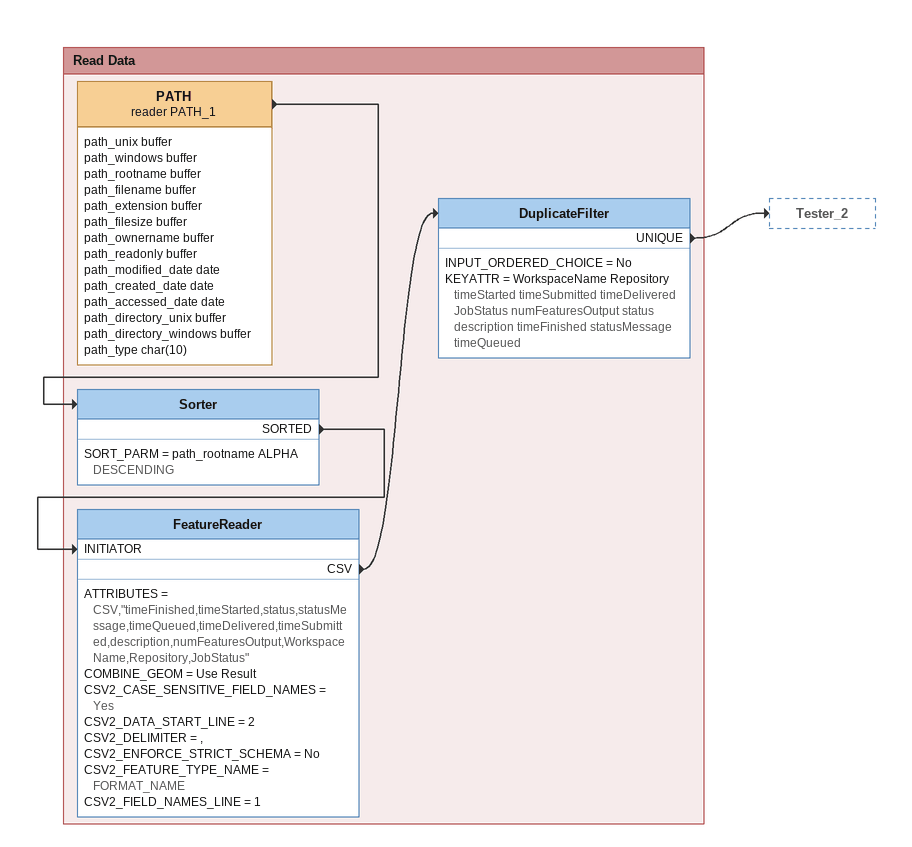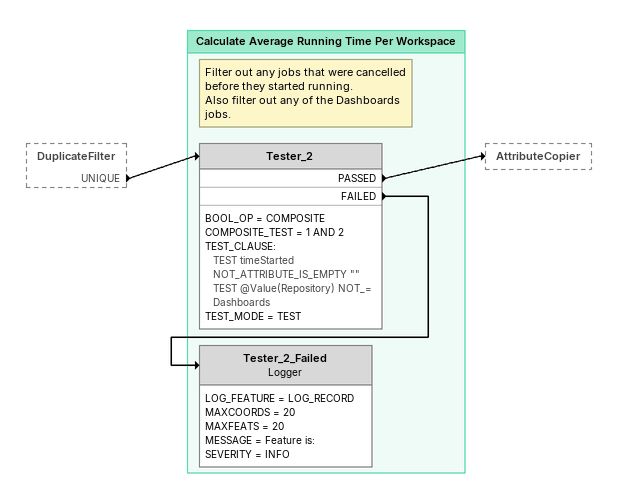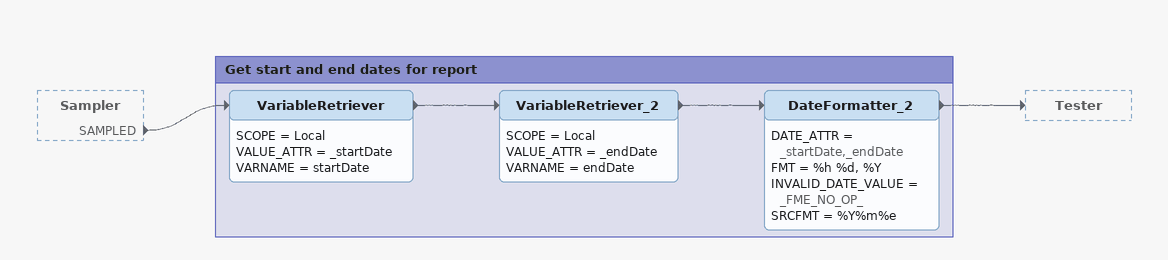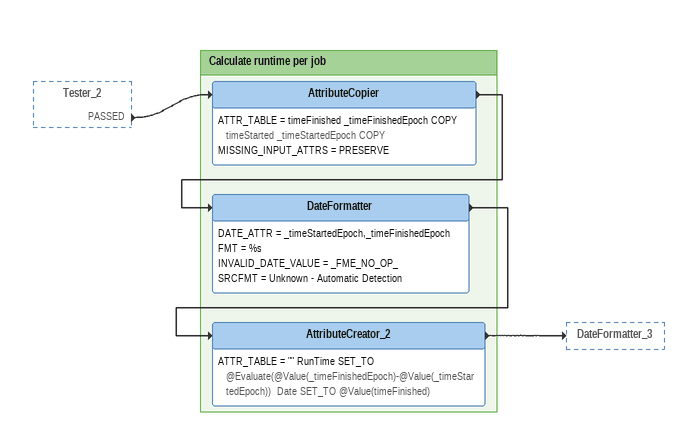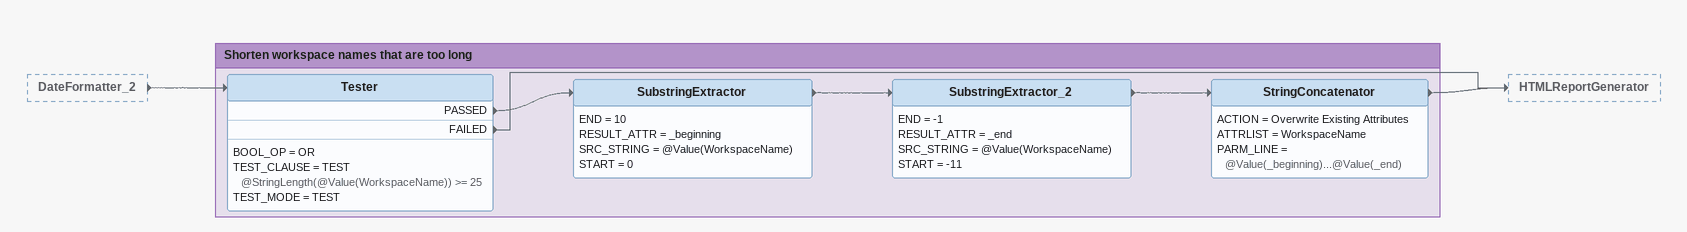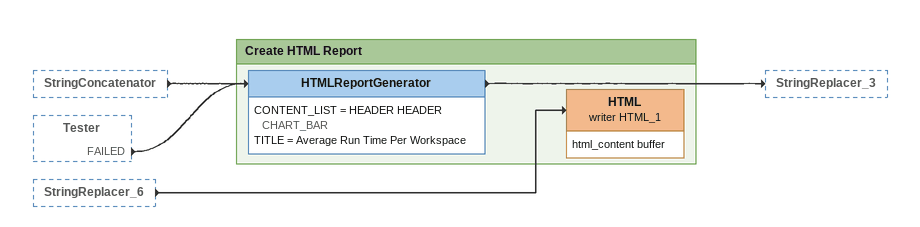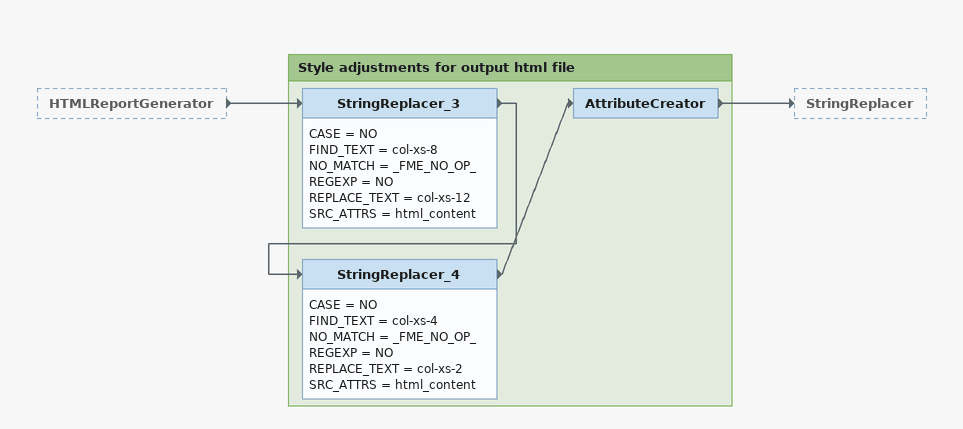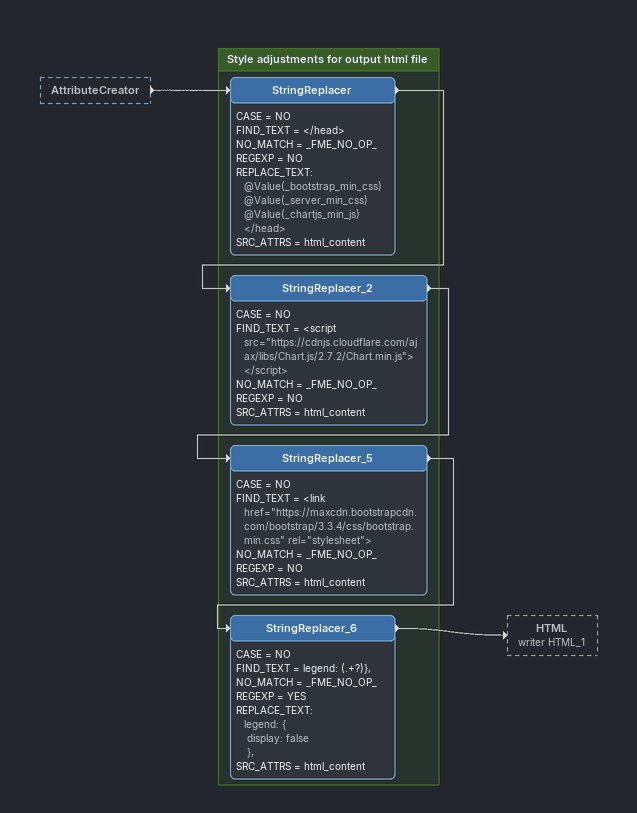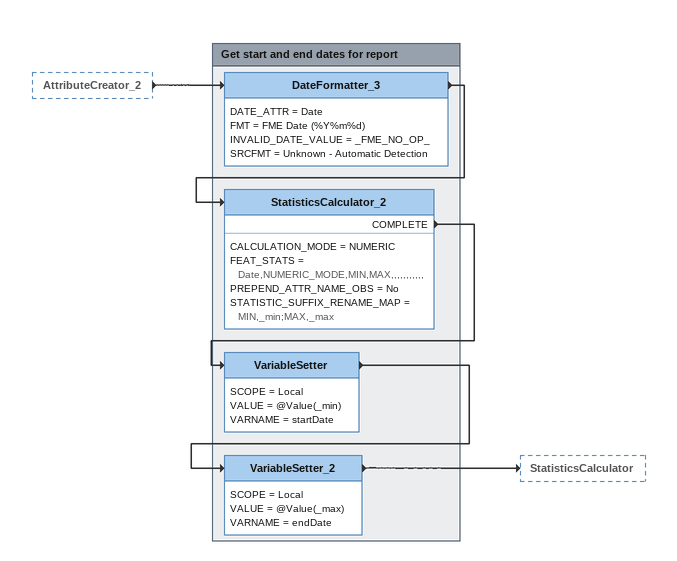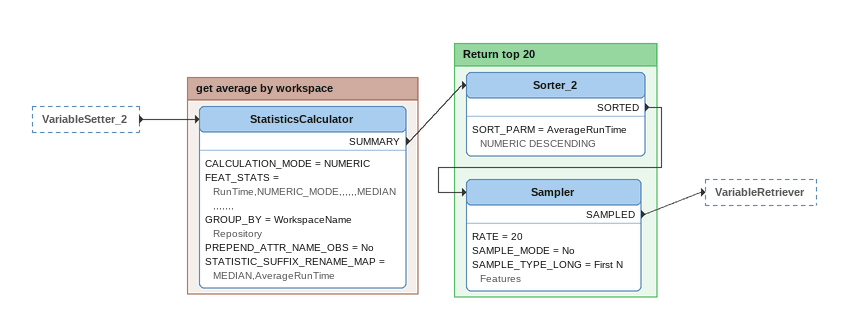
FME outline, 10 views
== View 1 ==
Bookmark: Read Data
PATH (reader PATH_1)
    attributes: path_unix buffer, path_windows buffer, path_rootname buffer, path_filename buffer, path_extension buffer, path_filesize buffer, path_ownername buffer, path_readonly buffer, path_modified_date date, path_created_date date, path_accessed_date date, path_directory_unix buffer, path_directory_windows buffer, path_type char(10)
    -> Sorter
Sorter
    SORT_PARM = path_rootname ALPHA DESCENDING
    SORTED -> FeatureReader [INITIATOR]
FeatureReader
    ATTRIBUTES = CSV,"timeFinished,timeStarted,status,statusMessage,timeQueued,timeDelivered,timeSubmitted,description,numFeaturesOutput,WorkspaceName,Repository,JobStatus"
    COMBINE_GEOM = Use Result
    CSV2_CASE_SENSITIVE_FIELD_NAMES = Yes
    CSV2_DATA_START_LINE = 2
    CSV2_DELIMITER = ,
    CSV2_ENFORCE_STRICT_SCHEMA = No
    CSV2_FEATURE_TYPE_NAME = FORMAT_NAME
    CSV2_FIELD_NAMES_LINE = 1
    CSV -> DuplicateFilter
DuplicateFilter
    INPUT_ORDERED_CHOICE = No
    KEYATTR = WorkspaceName Repository timeStarted timeSubmitted timeDelivered JobStatus numFeaturesOutput status description timeFinished statusMessage timeQueued
    UNIQUE -> Tester_2

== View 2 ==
DuplicateFilter [outside]
    UNIQUE -> Tester_2

Bookmark: Calculate Average Running Time Per Workspace
Note: Filter out any jobs that were cancelled / before they started running. / Also filter out any of the Dashboards / jobs.
Tester_2
    BOOL_OP = COMPOSITE
    COMPOSITE_TEST = 1 AND 2
    TEST_CLAUSE:
      TEST timeStarted NOT_ATTRIBUTE_IS_EMPTY ""
      TEST @Value(Repository) NOT_= Dashboards
    TEST_MODE = TEST
    PASSED -> AttributeCopier
    FAILED -> Tester_2_Failed
Tester_2_Failed: Logger
    LOG_FEATURE = LOG_RECORD
    MAXCOORDS = 20
    MAXFEATS = 20
    MESSAGE = Feature is:
    SEVERITY = INFO

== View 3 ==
Sampler [outside]
    SAMPLED -> VariableRetriever

Bookmark: Get start and end dates for report
VariableRetriever
    SCOPE = Local
    VALUE_ATTR = _startDate
    VARNAME = startDate
    -> VariableRetriever_2
VariableRetriever_2
    SCOPE = Local
    VALUE_ATTR = _endDate
    VARNAME = endDate
    -> DateFormatter_2
DateFormatter_2
    DATE_ATTR = _startDate,_endDate
    FMT = %h %d, %Y
    INVALID_DATE_VALUE = _FME_NO_OP_
    SRCFMT = %Y%m%e
    -> Tester

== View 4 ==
Tester_2 [outside]
    PASSED -> AttributeCopier

Bookmark: Calculate runtime per job
AttributeCopier
    ATTR_TABLE = timeFinished _timeFinishedEpoch COPY  timeStarted _timeStartedEpoch COPY
    MISSING_INPUT_ATTRS = PRESERVE
    -> DateFormatter
DateFormatter
    DATE_ATTR = _timeStartedEpoch,_timeFinishedEpoch
    FMT = %s
    INVALID_DATE_VALUE = _FME_NO_OP_
    SRCFMT = Unknown - Automatic Detection
    -> AttributeCreator_2
AttributeCreator_2
    ATTR_TABLE = "" RunTime SET_TO @Evaluate(@Value(_timeFinishedEpoch)-@Value(_timeStartedEpoch))  Date SET_TO @Value(timeFinished)
    -> DateFormatter_3

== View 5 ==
DateFormatter_2 [outside]
    -> Tester

Bookmark: Shorten workspace names that are too long
Tester
    BOOL_OP = OR
    TEST_CLAUSE = TEST @StringLength(@Value(WorkspaceName)) >= 25
    TEST_MODE = TEST
    PASSED -> SubstringExtractor
    FAILED -> HTMLReportGenerator
SubstringExtractor
    END = 10
    RESULT_ATTR = _beginning
    SRC_STRING = @Value(WorkspaceName)
    START = 0
    -> SubstringExtractor_2
SubstringExtractor_2
    END = -1
    RESULT_ATTR = _end
    SRC_STRING = @Value(WorkspaceName)
    START = -11
    -> StringConcatenator
StringConcatenator
    ACTION = Overwrite Existing Attributes
    ATTRLIST = WorkspaceName
    PARM_LINE = @Value(_beginning)...@Value(_end)
    -> HTMLReportGenerator

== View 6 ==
StringConcatenator [outside]
    -> HTMLReportGenerator
Tester [outside]
    FAILED -> HTMLReportGenerator
StringReplacer_6 [outside]
    -> HTML (writer HTML_1)

Bookmark: Create HTML Report
HTMLReportGenerator
    CONTENT_LIST = HEADER HEADER CHART_BAR
    TITLE = Average Run Time Per Workspace
    -> StringReplacer_3
HTML (writer HTML_1)
    attributes: html_content buffer

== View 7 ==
HTMLReportGenerator [outside]
    -> StringReplacer_3

Bookmark: Style adjustments for output html file
StringReplacer_3
    CASE = NO
    FIND_TEXT = col-xs-8
    NO_MATCH = _FME_NO_OP_
    REGEXP = NO
    REPLACE_TEXT = col-xs-12
    SRC_ATTRS = html_content
    -> StringReplacer_4
StringReplacer_4
    CASE = NO
    FIND_TEXT = col-xs-4
    NO_MATCH = _FME_NO_OP_
    REGEXP = NO
    REPLACE_TEXT = col-xs-2
    SRC_ATTRS = html_content
    -> AttributeCreator
AttributeCreator
    -> StringReplacer

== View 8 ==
AttributeCreator [outside]
    -> StringReplacer

Bookmark: Style adjustments for output html file
StringReplacer
    CASE = NO
    FIND_TEXT = </head>
    NO_MATCH = _FME_NO_OP_
    REGEXP = NO
    REPLACE_TEXT:
      @Value(_bootstrap_min_css)
      @Value(_server_min_css)
      @Value(_chartjs_min_js)
      </head>
    SRC_ATTRS = html_content
    -> StringReplacer_2
StringReplacer_2
    CASE = NO
    FIND_TEXT = <script src="https://cdnjs.cloudflare.com/ajax/libs/Chart.js/2.7.2/Chart.min.js"></script>
    NO_MATCH = _FME_NO_OP_
    REGEXP = NO
    SRC_ATTRS = html_content
    -> StringReplacer_5
StringReplacer_5
    CASE = NO
    FIND_TEXT = <link href="https://maxcdn.bootstrapcdn.com/bootstrap/3.3.4/css/bootstrap.min.css" rel="stylesheet">
    NO_MATCH = _FME_NO_OP_
    REGEXP = NO
    SRC_ATTRS = html_content
    -> StringReplacer_6
StringReplacer_6
    CASE = NO
    FIND_TEXT = legend: (.+?)},
    NO_MATCH = _FME_NO_OP_
    REGEXP = YES
    REPLACE_TEXT:
      legend: {
       display: false
       },
    SRC_ATTRS = html_content
    -> HTML (writer HTML_1)

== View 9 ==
AttributeCreator_2 [outside]
    -> DateFormatter_3

Bookmark: Get start and end dates for report
DateFormatter_3
    DATE_ATTR = Date
    FMT = FME Date (%Y%m%d)
    INVALID_DATE_VALUE = _FME_NO_OP_
    SRCFMT = Unknown - Automatic Detection
    -> StatisticsCalculator_2
StatisticsCalculator_2
    CALCULATION_MODE = NUMERIC
    FEAT_STATS = Date,NUMERIC_MODE,MIN,MAX,,,,,,,,,,,
    PREPEND_ATTR_NAME_OBS = No
    STATISTIC_SUFFIX_RENAME_MAP = MIN,_min;MAX,_max
    COMPLETE -> VariableSetter
VariableSetter
    SCOPE = Local
    VALUE = @Value(_min)
    VARNAME = startDate
    -> VariableSetter_2
VariableSetter_2
    SCOPE = Local
    VALUE = @Value(_max)
    VARNAME = endDate
    -> StatisticsCalculator

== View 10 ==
VariableSetter_2 [outside]
    -> StatisticsCalculator

Bookmark: get average by workspace
StatisticsCalculator
    CALCULATION_MODE = NUMERIC
    FEAT_STATS = RunTime,NUMERIC_MODE,,,,,,MEDIAN,,,,,,,
    GROUP_BY = WorkspaceName Repository
    PREPEND_ATTR_NAME_OBS = No
    STATISTIC_SUFFIX_RENAME_MAP = MEDIAN,AverageRunTime
    SUMMARY -> Sorter_2

Bookmark: Return top 20
Sorter_2
    SORT_PARM = AverageRunTime NUMERIC DESCENDING
    SORTED -> Sampler
Sampler
    RATE = 20
    SAMPLE_MODE = No
    SAMPLE_TYPE_LONG = First N Features
    SAMPLED -> VariableRetriever
